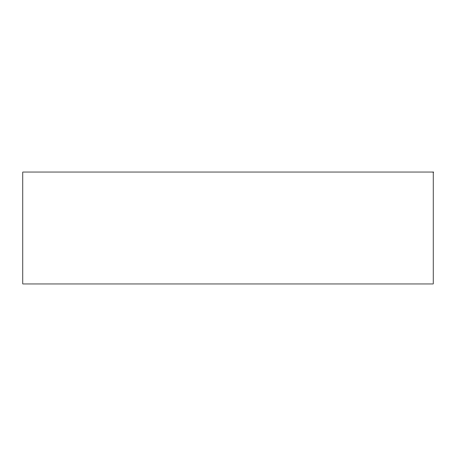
<?xml version="1.0" encoding="UTF-8"?>
<svg xmlns="http://www.w3.org/2000/svg" width="456" height="456" viewBox="0 0 456 456"><rect width="100%" height="100%" fill="white"/><g stroke="black" fill="none" stroke-linecap="round" stroke-linejoin="round"><path stroke-width="0.68" d="M433.2 172.037L22.8 172.037L22.8 283.963L433.2 283.963L433.2 172.037"/></g></svg>
